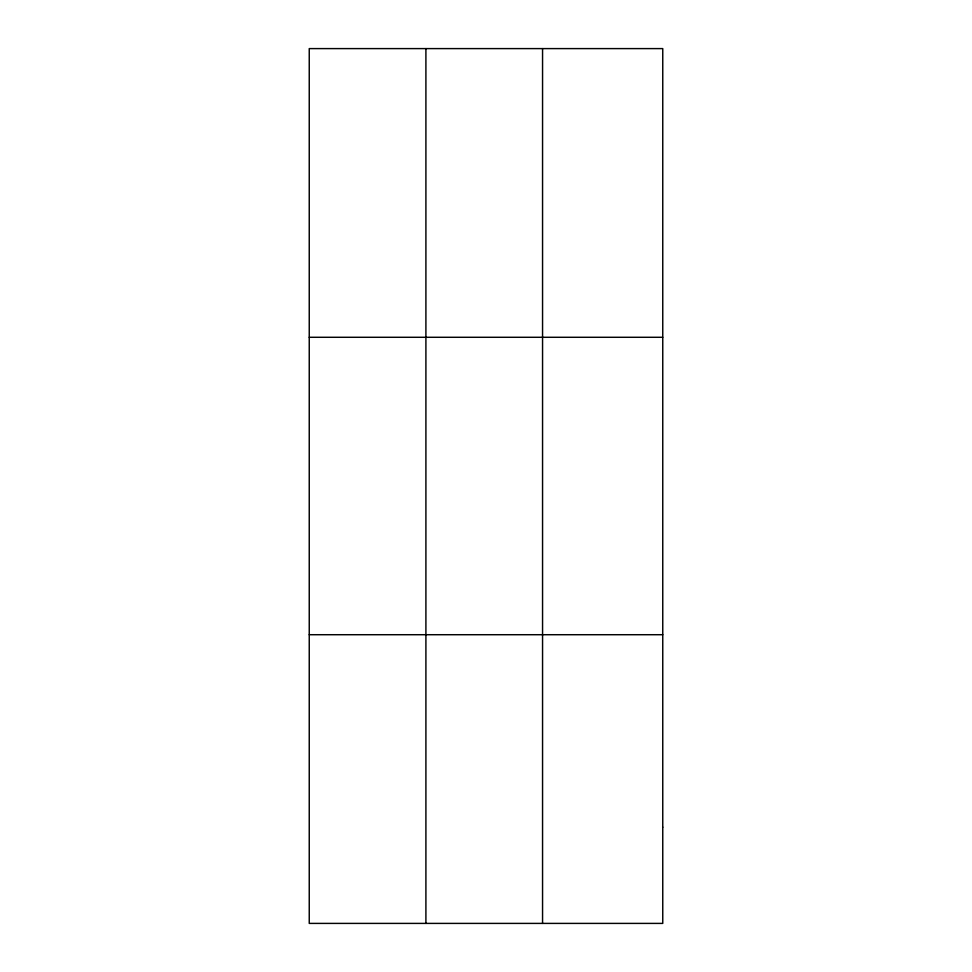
<?xml version="1.0" encoding="UTF-8"?>
<svg xmlns="http://www.w3.org/2000/svg" width="972" height="972" viewBox="0 0 972 972"><rect width="100%" height="100%" fill="white"/><g stroke="black" fill="none" stroke-linecap="round" stroke-linejoin="round"><path stroke-width="1.46" d="M425.906 923.4L425.906 48.6M542.558 923.4L542.558 48.6M309.242 337.284L662.758 337.284M309.242 634.716L662.758 634.716M662.758 827.172L662.758 923.4L309.242 923.4L309.242 48.6L662.758 48.6L662.758 827.172"/></g></svg>
